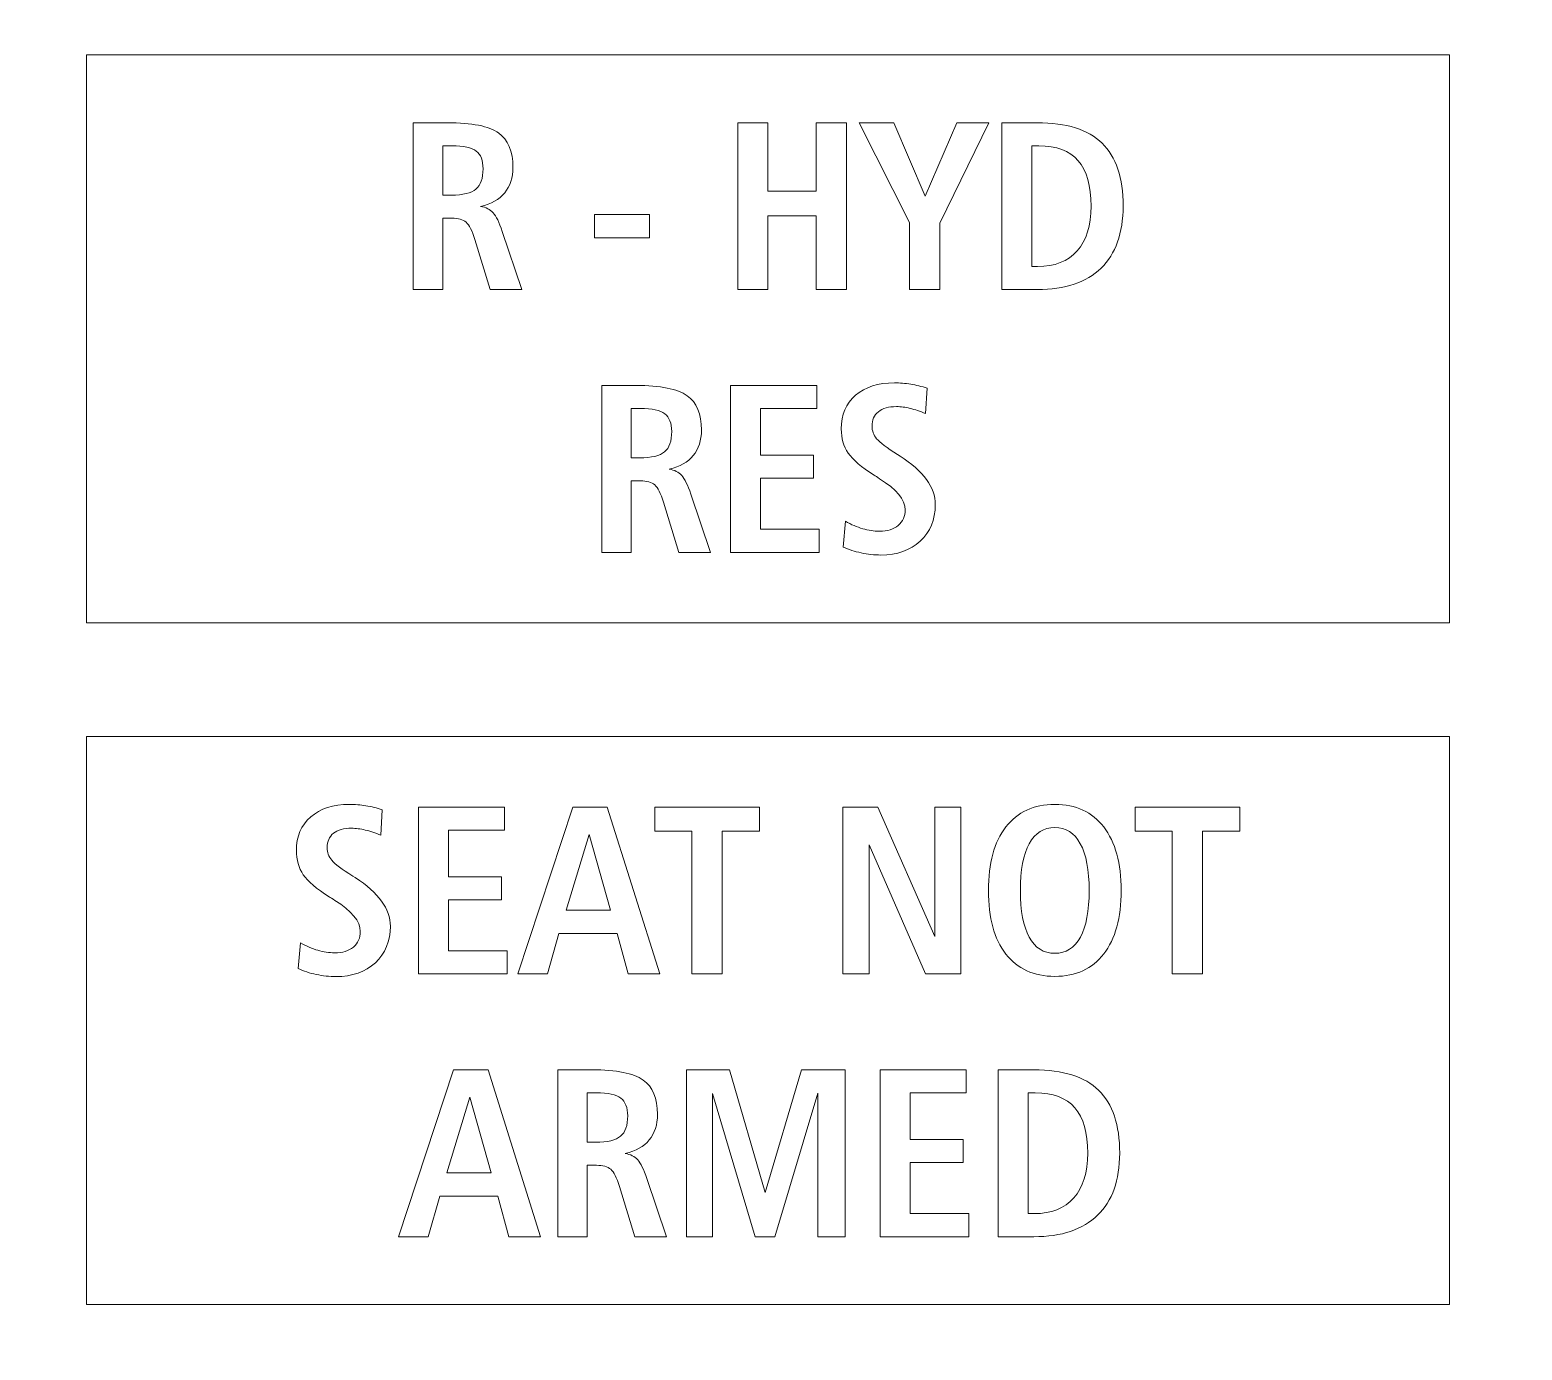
# Model space of a CAD drawing. Header units: millimetres. Extents: x -170 to 781, y -239 to -77.
# Drawn here: x 553.67 to 579.95, y -122.96 to -99.71 of the extents above; entities that cross this region are included whole.
import ezdxf

# ---------------------------------------------------------------- set-up
doc = ezdxf.new("R2010")
doc.units = ezdxf.units.MM
doc.header["$MEASUREMENT"] = 0
for name, color, linetype in [('Cut', 7, 'Continuous'), ('Engrave', 7, 'Continuous'), ('Mask', 7, 'Continuous')]:
    doc.layers.add(name, color=color, linetype=linetype)

msp = doc.modelspace()

# ---------------------------------------------------------------- linework, layer by layer
at = {"layer": 'Cut', "color": 250, "lineweight": 9}
msp.add_open_spline([(625.8935, -133.0419), (625.8935, -133.0419), (625.8935, -185.2646), (625.8935, -185.2646), (625.8935, -185.2646), (625.8935, -185.2654), (625.8935, -185.2661), (625.8935, -185.2669), (625.8935, -185.2669), (625.8935, -185.2669), (625.8935, -189.7544), (625.8935, -189.7544), (625.8935, -189.7544), (625.8935, -189.7544), (625.8935, -204.7521), (625.8935, -204.7521), (625.8935, -204.7521), (625.8935, -204.7529), (625.8935, -204.7536), (625.8935, -204.7544), (625.8935, -204.7544), (625.8935, -204.7544), (625.8935, -211.5419), (625.8935, -211.5419), (625.8935, -211.5419), (625.8935, -211.5419), (625.8935, -218.3294), (625.8935, -218.3294), (625.8935, -218.3294), (625.8933, -218.7274), (625.7349, -219.1091), (625.4532, -219.3904), (625.4532, -219.3904), (625.1716, -219.6717), (624.7916, -219.8296), (624.3935, -219.8294), (624.3935, -219.8294), (624.3935, -219.8294), (621.931, -219.8294), (621.931, -219.8294), (621.931, -219.8294), (619.7874, -219.8294), (617.8067, -220.973), (616.7349, -222.8294), (616.7349, -222.8294), (615.6631, -224.6858), (615.6631, -226.973), (616.7349, -228.8294), (616.7349, -228.8294), (617.8067, -230.6858), (619.7874, -231.8294), (621.931, -231.8294), (621.931, -231.8294), (621.931, -231.8294), (624.3935, -231.8294), (624.3935, -231.8294), (624.3935, -231.8294), (624.7916, -231.8296), (625.1733, -231.988), (625.4546, -232.2697), (625.4546, -232.2697), (625.7359, -232.5513), (625.8938, -232.9313), (625.8935, -233.3294), (625.8935, -233.3294), (625.8935, -233.3294), (625.8935, -237.8169), (625.8935, -237.8169), (625.8935, -237.8169), (625.8933, -238.2149), (625.7349, -238.5966), (625.4532, -238.8779), (625.4532, -238.8779), (625.1716, -239.1592), (624.7916, -239.3171), (624.3935, -239.3169), (624.3935, -239.3169), (624.3935, -239.3169), (482.9435, -239.3169), (482.9435, -239.3169), (482.9435, -239.3169), (482.5455, -239.3166), (482.1638, -239.1582), (481.8825, -238.8766), (481.8825, -238.8766), (481.6012, -238.5949), (481.4433, -238.2149), (481.4435, -237.8169), (481.4435, -237.8169), (481.4435, -237.8169), (481.4435, -233.3294), (481.4435, -233.3294), (481.4435, -233.3294), (481.4438, -232.9313), (481.6022, -232.5496), (481.8838, -232.2683), (481.8838, -232.2683), (482.1655, -231.987), (482.5455, -231.8291), (482.9435, -231.8294), (482.9435, -231.8294), (482.9435, -231.8294), (485.406, -231.8294), (485.406, -231.8294), (485.406, -231.8294), (487.5496, -231.8294), (489.5304, -230.6858), (490.6022, -228.8294), (490.6022, -228.8294), (491.674, -226.973), (491.674, -224.6858), (490.6022, -222.8294), (490.6022, -222.8294), (489.5304, -220.973), (487.5496, -219.8294), (485.406, -219.8294), (485.406, -219.8294), (485.406, -219.8294), (482.9435, -219.8294), (482.9435, -219.8294), (482.9435, -219.8294), (482.5455, -219.8291), (482.1638, -219.6707), (481.8825, -219.3891), (481.8825, -219.3891), (481.6012, -219.1074), (481.4433, -218.7274), (481.4435, -218.3294), (481.4435, -218.3294), (481.4435, -218.3294), (481.4435, -211.5419), (481.4435, -211.5419), (481.4435, -211.5419), (481.4435, -211.5419), (481.4435, -204.7544), (481.4435, -204.7544), (481.4435, -204.7544), (481.4435, -204.7544), (481.4435, -189.7559), (481.4435, -189.7559), (481.4435, -189.7559), (481.4435, -189.7554), (481.4435, -189.7549), (481.4435, -189.7544), (481.4435, -189.7544), (481.4435, -189.7544), (481.4435, -185.2669), (481.4435, -185.2669), (481.4435, -185.2669), (481.4435, -185.2669), (481.4435, -133.0434), (481.4435, -133.0434), (481.4435, -133.0434), (481.4435, -133.0429), (481.4435, -133.0424), (481.4435, -133.0419), (481.4435, -133.0419), (481.4435, -133.0419), (481.4435, -128.5544), (481.4435, -128.5544), (481.4435, -128.5544), (481.4435, -128.5544), (481.4435, -113.5559), (481.4435, -113.5559), (481.4435, -113.5559), (481.4435, -113.5554), (481.4435, -113.5549), (481.4435, -113.5544), (481.4435, -113.5544), (481.4435, -113.5544), (481.4435, -106.7669), (481.4435, -106.7669), (481.4435, -106.7669), (481.4435, -106.7669), (481.4435, -99.9794), (481.4435, -99.9794), (481.4435, -99.9794), (481.4438, -99.5813), (481.6022, -99.1996), (481.8838, -98.9183), (481.8838, -98.9183), (482.1655, -98.637), (482.5455, -98.4791), (482.9435, -98.4794), (482.9435, -98.4794), (482.9435, -98.4794), (485.406, -98.4794), (485.406, -98.4794), (485.406, -98.4794), (487.5496, -98.4794), (489.5304, -97.3358), (490.6022, -95.4794), (490.6022, -95.4794), (491.674, -93.623), (491.674, -91.3358), (490.6022, -89.4794), (490.6022, -89.4794), (489.5304, -87.623), (487.5496, -86.4794), (485.406, -86.4794), (485.406, -86.4794), (485.406, -86.4794), (482.9435, -86.4794), (482.9435, -86.4794), (482.9435, -86.4794), (482.5455, -86.4791), (482.1638, -86.3207), (481.8825, -86.0391), (481.8825, -86.0391), (481.6012, -85.7574), (481.4433, -85.3774), (481.4435, -84.9794), (481.4435, -84.9794), (481.4435, -84.9794), (481.4435, -80.4919), (481.4435, -80.4919), (481.4435, -80.4919), (481.4438, -80.0938), (481.6022, -79.7121), (481.8838, -79.4308), (481.8838, -79.4308), (482.1655, -79.1495), (482.5455, -78.9916), (482.9435, -78.9919), (482.9435, -78.9919), (482.9435, -78.9919), (624.3935, -78.9919), (624.3935, -78.9919), (624.3935, -78.9919), (624.7916, -78.9921), (625.1733, -79.1505), (625.4546, -79.4322), (625.4546, -79.4322), (625.7359, -79.7138), (625.8938, -80.0938), (625.8935, -80.4919), (625.8935, -80.4919), (625.8935, -80.4919), (625.8935, -84.9794), (625.8935, -84.9794), (625.8935, -84.9794), (625.8933, -85.3774), (625.7349, -85.7591), (625.4532, -86.0404), (625.4532, -86.0404), (625.1716, -86.3217), (624.7916, -86.4796), (624.3935, -86.4794), (624.3935, -86.4794), (624.3935, -86.4794), (621.931, -86.4794), (621.931, -86.4794), (621.931, -86.4794), (619.7874, -86.4794), (617.8067, -87.623), (616.7349, -89.4794), (616.7349, -89.4794), (615.6631, -91.3358), (615.6631, -93.623), (616.7349, -95.4794), (616.7349, -95.4794), (617.8067, -97.3358), (619.7874, -98.4794), (621.931, -98.4794), (621.931, -98.4794), (621.931, -98.4794), (624.3935, -98.4794), (624.3935, -98.4794), (624.3935, -98.4794), (624.7916, -98.4796), (625.1733, -98.638), (625.4546, -98.9197), (625.4546, -98.9197), (625.7359, -99.2013), (625.8938, -99.5813), (625.8935, -99.9794), (625.8935, -99.9794), (625.8935, -99.9794), (625.8935, -106.7669), (625.8935, -106.7669), (625.8935, -106.7669), (625.8935, -106.7669), (625.8935, -113.5544), (625.8935, -113.5544), (625.8935, -113.5544), (625.8935, -113.5544), (625.8935, -128.5521), (625.8935, -128.5521), (625.8935, -128.5521), (625.8935, -128.5529), (625.8935, -128.5536), (625.8935, -128.5544), (625.8935, -128.5544), (625.8935, -128.5544), (625.8935, -133.0419), (625.8935, -133.0419)], degree=3, knots=[0, 0, 0, 0, 0.0133333, 0.0133333, 0.0133333, 0.0133333, 0.0266667, 0.0266667, 0.0266667, 0.0266667, 0.04, 0.04, 0.04, 0.04, 0.0533333, 0.0533333, 0.0533333, 0.0533333, 0.0666667, 0.0666667, 0.0666667, 0.0666667, 0.08, 0.08, 0.08, 0.08, 0.0933333, 0.0933333, 0.0933333, 0.0933333, 0.1066667, 0.1066667, 0.1066667, 0.1066667, 0.12, 0.12, 0.12, 0.12, 0.1333333, 0.1333333, 0.1333333, 0.1333333, 0.1466667, 0.1466667, 0.1466667, 0.1466667, 0.16, 0.16, 0.16, 0.16, 0.1733333, 0.1733333, 0.1733333, 0.1733333, 0.1866667, 0.1866667, 0.1866667, 0.1866667, 0.2, 0.2, 0.2, 0.2, 0.2133333, 0.2133333, 0.2133333, 0.2133333, 0.2266667, 0.2266667, 0.2266667, 0.2266667, 0.24, 0.24, 0.24, 0.24, 0.2533333, 0.2533333, 0.2533333, 0.2533333, 0.2666667, 0.2666667, 0.2666667, 0.2666667, 0.28, 0.28, 0.28, 0.28, 0.2933333, 0.2933333, 0.2933333, 0.2933333, 0.3066667, 0.3066667, 0.3066667, 0.3066667, 0.32, 0.32, 0.32, 0.32, 0.3333333, 0.3333333, 0.3333333, 0.3333333, 0.3466667, 0.3466667, 0.3466667, 0.3466667, 0.36, 0.36, 0.36, 0.36, 0.3733333, 0.3733333, 0.3733333, 0.3733333, 0.3866667, 0.3866667, 0.3866667, 0.3866667, 0.4, 0.4, 0.4, 0.4, 0.4133333, 0.4133333, 0.4133333, 0.4133333, 0.4266667, 0.4266667, 0.4266667, 0.4266667, 0.44, 0.44, 0.44, 0.44, 0.4533333, 0.4533333, 0.4533333, 0.4533333, 0.4666667, 0.4666667, 0.4666667, 0.4666667, 0.48, 0.48, 0.48, 0.48, 0.4933333, 0.4933333, 0.4933333, 0.4933333, 0.5066667, 0.5066667, 0.5066667, 0.5066667, 0.52, 0.52, 0.52, 0.52, 0.5333333, 0.5333333, 0.5333333, 0.5333333, 0.5466667, 0.5466667, 0.5466667, 0.5466667, 0.56, 0.56, 0.56, 0.56, 0.5733333, 0.5733333, 0.5733333, 0.5733333, 0.5866667, 0.5866667, 0.5866667, 0.5866667, 0.6, 0.6, 0.6, 0.6, 0.6133333, 0.6133333, 0.6133333, 0.6133333, 0.6266667, 0.6266667, 0.6266667, 0.6266667, 0.64, 0.64, 0.64, 0.64, 0.6533333, 0.6533333, 0.6533333, 0.6533333, 0.6666667, 0.6666667, 0.6666667, 0.6666667, 0.68, 0.68, 0.68, 0.68, 0.6933333, 0.6933333, 0.6933333, 0.6933333, 0.7066667, 0.7066667, 0.7066667, 0.7066667, 0.72, 0.72, 0.72, 0.72, 0.7333333, 0.7333333, 0.7333333, 0.7333333, 0.7466667, 0.7466667, 0.7466667, 0.7466667, 0.76, 0.76, 0.76, 0.76, 0.7733333, 0.7733333, 0.7733333, 0.7733333, 0.7866667, 0.7866667, 0.7866667, 0.7866667, 0.8, 0.8, 0.8, 0.8, 0.8133333, 0.8133333, 0.8133333, 0.8133333, 0.8266667, 0.8266667, 0.8266667, 0.8266667, 0.84, 0.84, 0.84, 0.84, 0.8533333, 0.8533333, 0.8533333, 0.8533333, 0.8666667, 0.8666667, 0.8666667, 0.8666667, 0.88, 0.88, 0.88, 0.88, 0.8933333, 0.8933333, 0.8933333, 0.8933333, 0.9066667, 0.9066667, 0.9066667, 0.9066667, 0.92, 0.92, 0.92, 0.92, 0.9333333, 0.9333333, 0.9333333, 0.9333333, 0.9466667, 0.9466667, 0.9466667, 0.9466667, 0.96, 0.96, 0.96, 0.96, 0.9733333, 0.9733333, 0.9733333, 0.9733333, 1, 1, 1, 1], dxfattribs=at)
at = {"layer": 'Engrave', "color": 240, "lineweight": 9}
for points, knots in [([(560.4176, -101.3498), (560.4176, -101.3498), (561.0187, -101.3498), (561.0187, -101.3498), (561.0187, -101.3498), (561.4526, -101.3498), (561.7539, -101.4098), (561.9218, -101.5297), (561.9218, -101.5297), (562.0904, -101.6496), (562.1744, -101.8507), (562.1744, -102.1337), (562.1744, -102.1337), (562.1744, -102.3171), (562.1264, -102.4674), (562.0305, -102.5845), (562.0305, -102.5845), (561.9345, -102.7016), (561.7927, -102.7806), (561.6064, -102.8223), (561.6064, -102.8223), (561.6988, -102.8385), (561.7722, -102.8759), (561.8258, -102.9345), (561.8258, -102.9345), (561.8802, -102.993), (561.9338, -103.1038), (561.9874, -103.2661), (561.9874, -103.2661), (561.9874, -103.2661), (562.3317, -104.2877), (562.3317, -104.2877), (562.3317, -104.2877), (562.3317, -104.2877), (561.7757, -104.2877), (561.7757, -104.2877), (561.7757, -104.2877), (561.7757, -104.2877), (561.5048, -103.4065), (561.5048, -103.4065), (561.5048, -103.4065), (561.4568, -103.2498), (561.406, -103.1475), (561.3517, -103.101), (561.3517, -103.101), (561.2974, -103.0537), (561.2134, -103.0304), (561.0991, -103.0304), (561.0991, -103.0304), (561.0991, -103.0304), (560.9383, -103.0304), (560.9383, -103.0304), (560.9383, -103.0304), (560.9383, -103.0304), (560.9383, -104.2877), (560.9383, -104.2877), (560.9383, -104.2877), (560.9383, -104.2877), (560.4176, -104.2877), (560.4176, -104.2877), (560.4176, -104.2877), (560.4176, -104.2877), (560.4176, -101.3498), (560.4176, -101.3498)], [0, 0, 0, 0, 0.0588235, 0.0588235, 0.0588235, 0.0588235, 0.1176471, 0.1176471, 0.1176471, 0.1176471, 0.1764706, 0.1764706, 0.1764706, 0.1764706, 0.2352941, 0.2352941, 0.2352941, 0.2352941, 0.2941176, 0.2941176, 0.2941176, 0.2941176, 0.3529412, 0.3529412, 0.3529412, 0.3529412, 0.4117647, 0.4117647, 0.4117647, 0.4117647, 0.4705882, 0.4705882, 0.4705882, 0.4705882, 0.5294118, 0.5294118, 0.5294118, 0.5294118, 0.5882353, 0.5882353, 0.5882353, 0.5882353, 0.6470588, 0.6470588, 0.6470588, 0.6470588, 0.7058824, 0.7058824, 0.7058824, 0.7058824, 0.7647059, 0.7647059, 0.7647059, 0.7647059, 0.8235294, 0.8235294, 0.8235294, 0.8235294, 0.8823529, 0.8823529, 0.8823529, 0.8823529, 1, 1, 1, 1]), ([(566.1326, -101.3498), (566.1326, -101.3498), (566.6617, -101.3498), (566.6617, -101.3498), (566.6617, -101.3498), (566.6617, -101.3498), (566.6617, -102.552), (566.6617, -102.552), (566.6617, -102.552), (566.6617, -102.552), (567.5169, -102.552), (567.5169, -102.552), (567.5169, -102.552), (567.5169, -102.552), (567.5169, -101.3498), (567.5169, -101.3498), (567.5169, -101.3498), (567.5169, -101.3498), (568.046, -101.3498), (568.046, -101.3498), (568.046, -101.3498), (568.046, -101.3498), (568.046, -104.2877), (568.046, -104.2877), (568.046, -104.2877), (568.046, -104.2877), (567.5169, -104.2877), (567.5169, -104.2877), (567.5169, -104.2877), (567.5169, -104.2877), (567.5169, -102.9881), (567.5169, -102.9881), (567.5169, -102.9881), (567.5169, -102.9881), (566.6617, -102.9881), (566.6617, -102.9881), (566.6617, -102.9881), (566.6617, -102.9881), (566.6617, -104.2877), (566.6617, -104.2877), (566.6617, -104.2877), (566.6617, -104.2877), (566.1326, -104.2877), (566.1326, -104.2877), (566.1326, -104.2877), (566.1326, -104.2877), (566.1326, -101.3498), (566.1326, -101.3498)], [0, 0, 0, 0, 0.0769231, 0.0769231, 0.0769231, 0.0769231, 0.1538462, 0.1538462, 0.1538462, 0.1538462, 0.2307692, 0.2307692, 0.2307692, 0.2307692, 0.3076923, 0.3076923, 0.3076923, 0.3076923, 0.3846154, 0.3846154, 0.3846154, 0.3846154, 0.4615385, 0.4615385, 0.4615385, 0.4615385, 0.5384615, 0.5384615, 0.5384615, 0.5384615, 0.6153846, 0.6153846, 0.6153846, 0.6153846, 0.6923077, 0.6923077, 0.6923077, 0.6923077, 0.7692308, 0.7692308, 0.7692308, 0.7692308, 0.8461538, 0.8461538, 0.8461538, 0.8461538, 1, 1, 1, 1]), ([(568.2711, -101.3498), (568.2711, -101.3498), (568.8807, -101.3498), (568.8807, -101.3498), (568.8807, -101.3498), (568.8807, -101.3498), (569.4353, -102.6438), (569.4353, -102.6438), (569.4353, -102.6438), (569.4353, -102.6438), (569.9891, -101.3498), (569.9891, -101.3498), (569.9891, -101.3498), (569.9891, -101.3498), (570.5571, -101.3498), (570.5571, -101.3498), (570.5571, -101.3498), (570.5571, -101.3498), (569.6893, -103.1193), (569.6893, -103.1193), (569.6893, -103.1193), (569.6893, -103.1193), (569.6893, -104.2877), (569.6893, -104.2877), (569.6893, -104.2877), (569.6893, -104.2877), (569.1559, -104.2877), (569.1559, -104.2877), (569.1559, -104.2877), (569.1559, -104.2877), (569.1559, -103.1031), (569.1559, -103.1031), (569.1559, -103.1031), (569.1559, -103.1031), (568.2711, -101.3498), (568.2711, -101.3498)], [0, 0, 0, 0, 0.1, 0.1, 0.1, 0.1, 0.2, 0.2, 0.2, 0.2, 0.3, 0.3, 0.3, 0.3, 0.4, 0.4, 0.4, 0.4, 0.5, 0.5, 0.5, 0.5, 0.6, 0.6, 0.6, 0.6, 0.7, 0.7, 0.7, 0.7, 0.8, 0.8, 0.8, 0.8, 1, 1, 1, 1]), ([(570.7815, -101.3498), (570.7815, -101.3498), (571.408, -101.3498), (571.408, -101.3498), (571.408, -101.3498), (571.9223, -101.3498), (572.3026, -101.4697), (572.5489, -101.7096), (572.5489, -101.7096), (572.7958, -101.9495), (572.9193, -102.3185), (572.9193, -102.8173), (572.9193, -102.8173), (572.9193, -103.2943), (572.7895, -103.6591), (572.5305, -103.9102), (572.5305, -103.9102), (572.2716, -104.1621), (571.8969, -104.2877), (571.408, -104.2877), (571.408, -104.2877), (571.408, -104.2877), (570.7815, -104.2877), (570.7815, -104.2877), (570.7815, -104.2877), (570.7815, -104.2877), (570.7815, -101.3498), (570.7815, -101.3498)], [0, 0, 0, 0, 0.125, 0.125, 0.125, 0.125, 0.25, 0.25, 0.25, 0.25, 0.375, 0.375, 0.375, 0.375, 0.5, 0.5, 0.5, 0.5, 0.625, 0.625, 0.625, 0.625, 0.75, 0.75, 0.75, 0.75, 1, 1, 1, 1]), ([(560.9383, -101.7562), (560.9383, -101.7562), (560.9383, -102.624), (560.9383, -102.624), (560.9383, -102.624), (560.9383, -102.624), (561.0864, -102.624), (561.0864, -102.624), (561.0864, -102.624), (561.2953, -102.624), (561.4413, -102.5887), (561.5246, -102.5189), (561.5246, -102.5189), (561.6078, -102.4483), (561.6495, -102.3284), (561.6495, -102.1591), (561.6495, -102.1591), (561.6495, -102.013), (561.6092, -101.9093), (561.5288, -101.8479), (561.5288, -101.8479), (561.4484, -101.7865), (561.3051, -101.7562), (561.0991, -101.7562), (561.0991, -101.7562), (561.0991, -101.7562), (560.9383, -101.7562), (560.9383, -101.7562)], [0, 0, 0, 0, 0.125, 0.125, 0.125, 0.125, 0.25, 0.25, 0.25, 0.25, 0.375, 0.375, 0.375, 0.375, 0.5, 0.5, 0.5, 0.5, 0.625, 0.625, 0.625, 0.625, 0.75, 0.75, 0.75, 0.75, 1, 1, 1, 1]), ([(571.3106, -101.7562), (571.3106, -101.7562), (571.3106, -103.8813), (571.3106, -103.8813), (571.3106, -103.8813), (571.3106, -103.8813), (571.4122, -103.8813), (571.4122, -103.8813), (571.4122, -103.8813), (571.7142, -103.8813), (571.947, -103.7896), (572.1107, -103.6054), (572.1107, -103.6054), (572.2744, -103.4213), (572.3563, -103.1588), (572.3563, -102.8187), (572.3563, -102.8187), (572.3563, -102.4589), (572.2808, -102.1922), (572.1298, -102.0179), (572.1298, -102.0179), (571.9781, -101.8437), (571.746, -101.7562), (571.4327, -101.7562), (571.4327, -101.7562), (571.4327, -101.7562), (571.3106, -101.7562), (571.3106, -101.7562)], [0, 0, 0, 0, 0.125, 0.125, 0.125, 0.125, 0.25, 0.25, 0.25, 0.25, 0.375, 0.375, 0.375, 0.375, 0.5, 0.5, 0.5, 0.5, 0.625, 0.625, 0.625, 0.625, 0.75, 0.75, 0.75, 0.75, 1, 1, 1, 1]), ([(563.6138, -102.9669), (563.6138, -102.9669), (564.579, -102.9669), (564.579, -102.9669), (564.579, -102.9669), (564.579, -102.9669), (564.579, -103.3733), (564.579, -103.3733), (564.579, -103.3733), (564.579, -103.3733), (563.6138, -103.3733), (563.6138, -103.3733), (563.6138, -103.3733), (563.6138, -103.3733), (563.6138, -102.9669), (563.6138, -102.9669)], [0, 0, 0, 0, 0.2, 0.2, 0.2, 0.2, 0.4, 0.4, 0.4, 0.4, 0.6, 0.6, 0.6, 0.6, 1, 1, 1, 1]), ([(563.7383, -105.9745), (563.7383, -105.9745), (564.3394, -105.9745), (564.3394, -105.9745), (564.3394, -105.9745), (564.7733, -105.9745), (565.0746, -106.0345), (565.2425, -106.1544), (565.2425, -106.1544), (565.4111, -106.2743), (565.4951, -106.4754), (565.4951, -106.7584), (565.4951, -106.7584), (565.4951, -106.9418), (565.4471, -107.0921), (565.3512, -107.2092), (565.3512, -107.2092), (565.2552, -107.3263), (565.1134, -107.4053), (564.9271, -107.447), (564.9271, -107.447), (565.0195, -107.4632), (565.0929, -107.5006), (565.1465, -107.5592), (565.1465, -107.5592), (565.2009, -107.6177), (565.2545, -107.7285), (565.3081, -107.8908), (565.3081, -107.8908), (565.3081, -107.8908), (565.6524, -108.9124), (565.6524, -108.9124), (565.6524, -108.9124), (565.6524, -108.9124), (565.0964, -108.9124), (565.0964, -108.9124), (565.0964, -108.9124), (565.0964, -108.9124), (564.8255, -108.0312), (564.8255, -108.0312), (564.8255, -108.0312), (564.7775, -107.8745), (564.7267, -107.7722), (564.6724, -107.7257), (564.6724, -107.7257), (564.6181, -107.6784), (564.5341, -107.6551), (564.4198, -107.6551), (564.4198, -107.6551), (564.4198, -107.6551), (564.259, -107.6551), (564.259, -107.6551), (564.259, -107.6551), (564.259, -107.6551), (564.259, -108.9124), (564.259, -108.9124), (564.259, -108.9124), (564.259, -108.9124), (563.7383, -108.9124), (563.7383, -108.9124), (563.7383, -108.9124), (563.7383, -108.9124), (563.7383, -105.9745), (563.7383, -105.9745)], [0, 0, 0, 0, 0.0588235, 0.0588235, 0.0588235, 0.0588235, 0.1176471, 0.1176471, 0.1176471, 0.1176471, 0.1764706, 0.1764706, 0.1764706, 0.1764706, 0.2352941, 0.2352941, 0.2352941, 0.2352941, 0.2941176, 0.2941176, 0.2941176, 0.2941176, 0.3529412, 0.3529412, 0.3529412, 0.3529412, 0.4117647, 0.4117647, 0.4117647, 0.4117647, 0.4705882, 0.4705882, 0.4705882, 0.4705882, 0.5294118, 0.5294118, 0.5294118, 0.5294118, 0.5882353, 0.5882353, 0.5882353, 0.5882353, 0.6470588, 0.6470588, 0.6470588, 0.6470588, 0.7058824, 0.7058824, 0.7058824, 0.7058824, 0.7647059, 0.7647059, 0.7647059, 0.7647059, 0.8235294, 0.8235294, 0.8235294, 0.8235294, 0.8823529, 0.8823529, 0.8823529, 0.8823529, 1, 1, 1, 1]), ([(566.0081, -105.9745), (566.0081, -105.9745), (567.5236, -105.9745), (567.5236, -105.9745), (567.5236, -105.9745), (567.5236, -105.9745), (567.5236, -106.3809), (567.5236, -106.3809), (567.5236, -106.3809), (567.5236, -106.3809), (566.5372, -106.3809), (566.5372, -106.3809), (566.5372, -106.3809), (566.5372, -106.3809), (566.5372, -107.2021), (566.5372, -107.2021), (566.5372, -107.2021), (566.5372, -107.2021), (567.4686, -107.2021), (567.4686, -107.2021), (567.4686, -107.2021), (567.4686, -107.2021), (567.4686, -107.6085), (567.4686, -107.6085), (567.4686, -107.6085), (567.4686, -107.6085), (566.5372, -107.6085), (566.5372, -107.6085), (566.5372, -107.6085), (566.5372, -107.6085), (566.5372, -108.506), (566.5372, -108.506), (566.5372, -108.506), (566.5372, -108.506), (567.5702, -108.506), (567.5702, -108.506), (567.5702, -108.506), (567.5702, -108.506), (567.5702, -108.9124), (567.5702, -108.9124), (567.5702, -108.9124), (567.5702, -108.9124), (566.0081, -108.9124), (566.0081, -108.9124), (566.0081, -108.9124), (566.0081, -108.9124), (566.0081, -105.9745), (566.0081, -105.9745)], [0, 0, 0, 0, 0.0769231, 0.0769231, 0.0769231, 0.0769231, 0.1538462, 0.1538462, 0.1538462, 0.1538462, 0.2307692, 0.2307692, 0.2307692, 0.2307692, 0.3076923, 0.3076923, 0.3076923, 0.3076923, 0.3846154, 0.3846154, 0.3846154, 0.3846154, 0.4615385, 0.4615385, 0.4615385, 0.4615385, 0.5384615, 0.5384615, 0.5384615, 0.5384615, 0.6153846, 0.6153846, 0.6153846, 0.6153846, 0.6923077, 0.6923077, 0.6923077, 0.6923077, 0.7692308, 0.7692308, 0.7692308, 0.7692308, 0.8461538, 0.8461538, 0.8461538, 0.8461538, 1, 1, 1, 1]), ([(569.4667, -106.0211), (569.4667, -106.0211), (569.442, -106.4691), (569.442, -106.4691), (569.442, -106.4691), (569.3454, -106.4289), (569.2543, -106.3985), (569.169, -106.3781), (569.169, -106.3781), (569.0836, -106.3576), (569.0039, -106.347), (568.9298, -106.347), (568.9298, -106.347), (568.7908, -106.347), (568.6836, -106.3767), (568.6095, -106.4359), (568.6095, -106.4359), (568.5354, -106.4952), (568.498, -106.5799), (568.498, -106.6899), (568.498, -106.6899), (568.498, -106.7711), (568.5255, -106.8451), (568.5798, -106.9115), (568.5798, -106.9115), (568.6342, -106.9771), (568.7569, -107.0702), (568.9481, -107.1902), (568.9481, -107.1902), (568.9481, -107.1902), (568.9912, -107.217), (568.9912, -107.217), (568.9912, -107.217), (569.4046, -107.4801), (569.6114, -107.7652), (569.6114, -108.0728), (569.6114, -108.0728), (569.6114, -108.3367), (569.5232, -108.5512), (569.3468, -108.7141), (569.3468, -108.7141), (569.1704, -108.8771), (568.9397, -108.959), (568.6546, -108.959), (568.6546, -108.959), (568.5375, -108.959), (568.4211, -108.9463), (568.3061, -108.9216), (568.3061, -108.9216), (568.1911, -108.8969), (568.086, -108.8623), (567.9893, -108.8186), (567.9893, -108.8186), (567.9893, -108.8186), (568.0288, -108.3663), (568.0288, -108.3663), (568.0288, -108.3663), (568.1318, -108.4242), (568.2334, -108.4672), (568.3336, -108.4961), (568.3336, -108.4961), (568.4331, -108.5251), (568.5319, -108.5399), (568.6299, -108.5399), (568.6299, -108.5399), (568.7689, -108.5399), (568.879, -108.506), (568.9601, -108.4376), (568.9601, -108.4376), (569.0413, -108.3691), (569.0822, -108.2781), (569.0822, -108.1638), (569.0822, -108.1638), (569.0822, -107.9846), (568.9319, -107.8019), (568.632, -107.6163), (568.632, -107.6163), (568.5883, -107.5888), (568.5551, -107.5676), (568.5333, -107.5542), (568.5333, -107.5542), (568.311, -107.4138), (568.1593, -107.284), (568.0782, -107.1648), (568.0782, -107.1648), (567.9971, -107.0455), (567.9561, -106.9037), (567.9561, -106.74), (567.9561, -106.74), (567.9561, -106.4917), (568.0401, -106.2948), (568.208, -106.1481), (568.208, -106.1481), (568.3759, -106.0013), (568.6045, -105.9279), (568.8924, -105.9279), (568.8924, -105.9279), (568.9869, -105.9279), (569.0836, -105.9357), (569.1803, -105.9519), (569.1803, -105.9519), (569.2776, -105.9674), (569.3729, -105.9907), (569.4667, -106.0211)], [0, 0, 0, 0, 0.037037, 0.037037, 0.037037, 0.037037, 0.0740741, 0.0740741, 0.0740741, 0.0740741, 0.1111111, 0.1111111, 0.1111111, 0.1111111, 0.1481481, 0.1481481, 0.1481481, 0.1481481, 0.1851852, 0.1851852, 0.1851852, 0.1851852, 0.2222222, 0.2222222, 0.2222222, 0.2222222, 0.2592593, 0.2592593, 0.2592593, 0.2592593, 0.2962963, 0.2962963, 0.2962963, 0.2962963, 0.3333333, 0.3333333, 0.3333333, 0.3333333, 0.3703704, 0.3703704, 0.3703704, 0.3703704, 0.4074074, 0.4074074, 0.4074074, 0.4074074, 0.4444444, 0.4444444, 0.4444444, 0.4444444, 0.4814815, 0.4814815, 0.4814815, 0.4814815, 0.5185185, 0.5185185, 0.5185185, 0.5185185, 0.5555556, 0.5555556, 0.5555556, 0.5555556, 0.5925926, 0.5925926, 0.5925926, 0.5925926, 0.6296296, 0.6296296, 0.6296296, 0.6296296, 0.6666667, 0.6666667, 0.6666667, 0.6666667, 0.7037037, 0.7037037, 0.7037037, 0.7037037, 0.7407407, 0.7407407, 0.7407407, 0.7407407, 0.7777778, 0.7777778, 0.7777778, 0.7777778, 0.8148148, 0.8148148, 0.8148148, 0.8148148, 0.8518519, 0.8518519, 0.8518519, 0.8518519, 0.8888889, 0.8888889, 0.8888889, 0.8888889, 0.9259259, 0.9259259, 0.9259259, 0.9259259, 1, 1, 1, 1]), ([(564.259, -106.3809), (564.259, -106.3809), (564.259, -107.2487), (564.259, -107.2487), (564.259, -107.2487), (564.259, -107.2487), (564.4071, -107.2487), (564.4071, -107.2487), (564.4071, -107.2487), (564.616, -107.2487), (564.762, -107.2134), (564.8453, -107.1436), (564.8453, -107.1436), (564.9285, -107.073), (564.9702, -106.9531), (564.9702, -106.7838), (564.9702, -106.7838), (564.9702, -106.6377), (564.9299, -106.534), (564.8495, -106.4726), (564.8495, -106.4726), (564.7691, -106.4112), (564.6258, -106.3809), (564.4198, -106.3809), (564.4198, -106.3809), (564.4198, -106.3809), (564.259, -106.3809), (564.259, -106.3809)], [0, 0, 0, 0, 0.125, 0.125, 0.125, 0.125, 0.25, 0.25, 0.25, 0.25, 0.375, 0.375, 0.375, 0.375, 0.5, 0.5, 0.5, 0.5, 0.625, 0.625, 0.625, 0.625, 0.75, 0.75, 0.75, 0.75, 1, 1, 1, 1]), ([(559.8722, -113.443), (559.8722, -113.443), (559.8475, -113.891), (559.8475, -113.891), (559.8475, -113.891), (559.7509, -113.8508), (559.6598, -113.8204), (559.5745, -113.8), (559.5745, -113.8), (559.4891, -113.7795), (559.4094, -113.7689), (559.3353, -113.7689), (559.3353, -113.7689), (559.1963, -113.7689), (559.0891, -113.7986), (559.015, -113.8578), (559.015, -113.8578), (558.9409, -113.9171), (558.9035, -114.0018), (558.9035, -114.1118), (558.9035, -114.1118), (558.9035, -114.193), (558.931, -114.267), (558.9853, -114.3334), (558.9853, -114.3334), (559.0397, -114.399), (559.1624, -114.4921), (559.3536, -114.6121), (559.3536, -114.6121), (559.3536, -114.6121), (559.3967, -114.6389), (559.3967, -114.6389), (559.3967, -114.6389), (559.8101, -114.902), (560.0169, -115.1871), (560.0169, -115.4947), (560.0169, -115.4947), (560.0169, -115.7586), (559.9287, -115.9731), (559.7523, -116.136), (559.7523, -116.136), (559.5759, -116.299), (559.3452, -116.3809), (559.0601, -116.3809), (559.0601, -116.3809), (558.943, -116.3809), (558.8266, -116.3682), (558.7116, -116.3435), (558.7116, -116.3435), (558.5966, -116.3188), (558.4915, -116.2842), (558.3948, -116.2405), (558.3948, -116.2405), (558.3948, -116.2405), (558.4343, -115.7882), (558.4343, -115.7882), (558.4343, -115.7882), (558.5373, -115.8461), (558.6389, -115.8891), (558.7391, -115.918), (558.7391, -115.918), (558.8386, -115.947), (558.9374, -115.9618), (559.0354, -115.9618), (559.0354, -115.9618), (559.1744, -115.9618), (559.2845, -115.9279), (559.3656, -115.8595), (559.3656, -115.8595), (559.4468, -115.791), (559.4877, -115.7), (559.4877, -115.5857), (559.4877, -115.5857), (559.4877, -115.4065), (559.3374, -115.2238), (559.0375, -115.0382), (559.0375, -115.0382), (558.9938, -115.0107), (558.9606, -114.9895), (558.9388, -114.9761), (558.9388, -114.9761), (558.7165, -114.8357), (558.5648, -114.7059), (558.4837, -114.5867), (558.4837, -114.5867), (558.4026, -114.4674), (558.3616, -114.3256), (558.3616, -114.1619), (558.3616, -114.1619), (558.3616, -113.9136), (558.4456, -113.7167), (558.6135, -113.57), (558.6135, -113.57), (558.7814, -113.4232), (559.01, -113.3498), (559.2979, -113.3498), (559.2979, -113.3498), (559.3924, -113.3498), (559.4891, -113.3576), (559.5858, -113.3738), (559.5858, -113.3738), (559.6831, -113.3893), (559.7784, -113.4126), (559.8722, -113.443)], [0, 0, 0, 0, 0.037037, 0.037037, 0.037037, 0.037037, 0.0740741, 0.0740741, 0.0740741, 0.0740741, 0.1111111, 0.1111111, 0.1111111, 0.1111111, 0.1481481, 0.1481481, 0.1481481, 0.1481481, 0.1851852, 0.1851852, 0.1851852, 0.1851852, 0.2222222, 0.2222222, 0.2222222, 0.2222222, 0.2592593, 0.2592593, 0.2592593, 0.2592593, 0.2962963, 0.2962963, 0.2962963, 0.2962963, 0.3333333, 0.3333333, 0.3333333, 0.3333333, 0.3703704, 0.3703704, 0.3703704, 0.3703704, 0.4074074, 0.4074074, 0.4074074, 0.4074074, 0.4444444, 0.4444444, 0.4444444, 0.4444444, 0.4814815, 0.4814815, 0.4814815, 0.4814815, 0.5185185, 0.5185185, 0.5185185, 0.5185185, 0.5555556, 0.5555556, 0.5555556, 0.5555556, 0.5925926, 0.5925926, 0.5925926, 0.5925926, 0.6296296, 0.6296296, 0.6296296, 0.6296296, 0.6666667, 0.6666667, 0.6666667, 0.6666667, 0.7037037, 0.7037037, 0.7037037, 0.7037037, 0.7407407, 0.7407407, 0.7407407, 0.7407407, 0.7777778, 0.7777778, 0.7777778, 0.7777778, 0.8148148, 0.8148148, 0.8148148, 0.8148148, 0.8518519, 0.8518519, 0.8518519, 0.8518519, 0.8888889, 0.8888889, 0.8888889, 0.8888889, 0.9259259, 0.9259259, 0.9259259, 0.9259259, 1, 1, 1, 1]), ([(560.5122, -113.3964), (560.5122, -113.3964), (562.0277, -113.3964), (562.0277, -113.3964), (562.0277, -113.3964), (562.0277, -113.3964), (562.0277, -113.8028), (562.0277, -113.8028), (562.0277, -113.8028), (562.0277, -113.8028), (561.0413, -113.8028), (561.0413, -113.8028), (561.0413, -113.8028), (561.0413, -113.8028), (561.0413, -114.624), (561.0413, -114.624), (561.0413, -114.624), (561.0413, -114.624), (561.9727, -114.624), (561.9727, -114.624), (561.9727, -114.624), (561.9727, -114.624), (561.9727, -115.0304), (561.9727, -115.0304), (561.9727, -115.0304), (561.9727, -115.0304), (561.0413, -115.0304), (561.0413, -115.0304), (561.0413, -115.0304), (561.0413, -115.0304), (561.0413, -115.9279), (561.0413, -115.9279), (561.0413, -115.9279), (561.0413, -115.9279), (562.0743, -115.9279), (562.0743, -115.9279), (562.0743, -115.9279), (562.0743, -115.9279), (562.0743, -116.3343), (562.0743, -116.3343), (562.0743, -116.3343), (562.0743, -116.3343), (560.5122, -116.3343), (560.5122, -116.3343), (560.5122, -116.3343), (560.5122, -116.3343), (560.5122, -113.3964), (560.5122, -113.3964)], [0, 0, 0, 0, 0.0769231, 0.0769231, 0.0769231, 0.0769231, 0.1538462, 0.1538462, 0.1538462, 0.1538462, 0.2307692, 0.2307692, 0.2307692, 0.2307692, 0.3076923, 0.3076923, 0.3076923, 0.3076923, 0.3846154, 0.3846154, 0.3846154, 0.3846154, 0.4615385, 0.4615385, 0.4615385, 0.4615385, 0.5384615, 0.5384615, 0.5384615, 0.5384615, 0.6153846, 0.6153846, 0.6153846, 0.6153846, 0.6923077, 0.6923077, 0.6923077, 0.6923077, 0.7692308, 0.7692308, 0.7692308, 0.7692308, 0.8461538, 0.8461538, 0.8461538, 0.8461538, 1, 1, 1, 1]), ([(563.2272, -113.3964), (563.2272, -113.3964), (563.8368, -113.3964), (563.8368, -113.3964), (563.8368, -113.3964), (563.8368, -113.3964), (564.7589, -116.3343), (564.7589, -116.3343), (564.7589, -116.3343), (564.7589, -116.3343), (564.2051, -116.3343), (564.2051, -116.3343), (564.2051, -116.3343), (564.2051, -116.3343), (564.0103, -115.6231), (564.0103, -115.6231), (564.0103, -115.6231), (564.0103, -115.6231), (562.9852, -115.6231), (562.9852, -115.6231), (562.9852, -115.6231), (562.9852, -115.6231), (562.7827, -116.3343), (562.7827, -116.3343), (562.7827, -116.3343), (562.7827, -116.3343), (562.2613, -116.3343), (562.2613, -116.3343), (562.2613, -116.3343), (562.2613, -116.3343), (563.2272, -113.3964), (563.2272, -113.3964)], [0, 0, 0, 0, 0.1111111, 0.1111111, 0.1111111, 0.1111111, 0.2222222, 0.2222222, 0.2222222, 0.2222222, 0.3333333, 0.3333333, 0.3333333, 0.3333333, 0.4444444, 0.4444444, 0.4444444, 0.4444444, 0.5555556, 0.5555556, 0.5555556, 0.5555556, 0.6666667, 0.6666667, 0.6666667, 0.6666667, 0.7777778, 0.7777778, 0.7777778, 0.7777778, 1, 1, 1, 1]), ([(564.6756, -113.3964), (564.6756, -113.3964), (566.5171, -113.3964), (566.5171, -113.3964), (566.5171, -113.3964), (566.5171, -113.3964), (566.5171, -113.8197), (566.5171, -113.8197), (566.5171, -113.8197), (566.5171, -113.8197), (565.8609, -113.8197), (565.8609, -113.8197), (565.8609, -113.8197), (565.8609, -113.8197), (565.8609, -116.3343), (565.8609, -116.3343), (565.8609, -116.3343), (565.8609, -116.3343), (565.3275, -116.3343), (565.3275, -116.3343), (565.3275, -116.3343), (565.3275, -116.3343), (565.3275, -113.8197), (565.3275, -113.8197), (565.3275, -113.8197), (565.3275, -113.8197), (564.6756, -113.8197), (564.6756, -113.8197), (564.6756, -113.8197), (564.6756, -113.8197), (564.6756, -113.3964), (564.6756, -113.3964)], [0, 0, 0, 0, 0.1111111, 0.1111111, 0.1111111, 0.1111111, 0.2222222, 0.2222222, 0.2222222, 0.2222222, 0.3333333, 0.3333333, 0.3333333, 0.3333333, 0.4444444, 0.4444444, 0.4444444, 0.4444444, 0.5555556, 0.5555556, 0.5555556, 0.5555556, 0.6666667, 0.6666667, 0.6666667, 0.6666667, 0.7777778, 0.7777778, 0.7777778, 0.7777778, 1, 1, 1, 1]), ([(567.9861, -113.3964), (567.9861, -113.3964), (568.6006, -113.3964), (568.6006, -113.3964), (568.6006, -113.3964), (568.6006, -113.3964), (569.6032, -115.6746), (569.6032, -115.6746), (569.6032, -115.6746), (569.6032, -115.6746), (569.6032, -113.3964), (569.6032, -113.3964), (569.6032, -113.3964), (569.6032, -113.3964), (570.0646, -113.3964), (570.0646, -113.3964), (570.0646, -113.3964), (570.0646, -113.3964), (570.0646, -116.3343), (570.0646, -116.3343), (570.0646, -116.3343), (570.0646, -116.3343), (569.4416, -116.3343), (569.4416, -116.3343), (569.4416, -116.3343), (569.4416, -116.3343), (568.4475, -114.0638), (568.4475, -114.0638), (568.4475, -114.0638), (568.4475, -114.0638), (568.4475, -116.3343), (568.4475, -116.3343), (568.4475, -116.3343), (568.4475, -116.3343), (567.9861, -116.3343), (567.9861, -116.3343), (567.9861, -116.3343), (567.9861, -116.3343), (567.9861, -113.3964), (567.9861, -113.3964)], [0, 0, 0, 0, 0.0909091, 0.0909091, 0.0909091, 0.0909091, 0.1818182, 0.1818182, 0.1818182, 0.1818182, 0.2727273, 0.2727273, 0.2727273, 0.2727273, 0.3636364, 0.3636364, 0.3636364, 0.3636364, 0.4545455, 0.4545455, 0.4545455, 0.4545455, 0.5454545, 0.5454545, 0.5454545, 0.5454545, 0.6363636, 0.6363636, 0.6363636, 0.6363636, 0.7272727, 0.7272727, 0.7272727, 0.7272727, 0.8181818, 0.8181818, 0.8181818, 0.8181818, 1, 1, 1, 1]), ([(571.7164, -113.3498), (572.0875, -113.3498), (572.3746, -113.4825), (572.5785, -113.747), (572.5785, -113.747), (572.7824, -114.0116), (572.8847, -114.3842), (572.8847, -114.8653), (572.8847, -114.8653), (572.8847, -115.3465), (572.7824, -115.7184), (572.5785, -115.9815), (572.5785, -115.9815), (572.3746, -116.2447), (572.0875, -116.3766), (571.7164, -116.3766), (571.7164, -116.3766), (571.3452, -116.3766), (571.0581, -116.2454), (570.8542, -115.9829), (570.8542, -115.9829), (570.6503, -115.7205), (570.548, -115.3479), (570.548, -114.8653), (570.548, -114.8653), (570.548, -114.3842), (570.6503, -114.0116), (570.8542, -113.747), (570.8542, -113.747), (571.0581, -113.4825), (571.3452, -113.3498), (571.7164, -113.3498)], [0, 0, 0, 0, 0.1111111, 0.1111111, 0.1111111, 0.1111111, 0.2222222, 0.2222222, 0.2222222, 0.2222222, 0.3333333, 0.3333333, 0.3333333, 0.3333333, 0.4444444, 0.4444444, 0.4444444, 0.4444444, 0.5555556, 0.5555556, 0.5555556, 0.5555556, 0.6666667, 0.6666667, 0.6666667, 0.6666667, 0.7777778, 0.7777778, 0.7777778, 0.7777778, 1, 1, 1, 1]), ([(573.1338, -113.3964), (573.1338, -113.3964), (574.9753, -113.3964), (574.9753, -113.3964), (574.9753, -113.3964), (574.9753, -113.3964), (574.9753, -113.8197), (574.9753, -113.8197), (574.9753, -113.8197), (574.9753, -113.8197), (574.3191, -113.8197), (574.3191, -113.8197), (574.3191, -113.8197), (574.3191, -113.8197), (574.3191, -116.3343), (574.3191, -116.3343), (574.3191, -116.3343), (574.3191, -116.3343), (573.7857, -116.3343), (573.7857, -116.3343), (573.7857, -116.3343), (573.7857, -116.3343), (573.7857, -113.8197), (573.7857, -113.8197), (573.7857, -113.8197), (573.7857, -113.8197), (573.1338, -113.8197), (573.1338, -113.8197), (573.1338, -113.8197), (573.1338, -113.8197), (573.1338, -113.3964), (573.1338, -113.3964)], [0, 0, 0, 0, 0.1111111, 0.1111111, 0.1111111, 0.1111111, 0.2222222, 0.2222222, 0.2222222, 0.2222222, 0.3333333, 0.3333333, 0.3333333, 0.3333333, 0.4444444, 0.4444444, 0.4444444, 0.4444444, 0.5555556, 0.5555556, 0.5555556, 0.5555556, 0.6666667, 0.6666667, 0.6666667, 0.6666667, 0.7777778, 0.7777778, 0.7777778, 0.7777778, 1, 1, 1, 1]), ([(571.7164, -113.7562), (571.5209, -113.7562), (571.3713, -113.8508), (571.2669, -114.0406), (571.2669, -114.0406), (571.1632, -114.2296), (571.111, -114.5048), (571.111, -114.8639), (571.111, -114.8639), (571.111, -115.2238), (571.1625, -115.4982), (571.2662, -115.6873), (571.2662, -115.6873), (571.3692, -115.8757), (571.5195, -115.9702), (571.7164, -115.9702), (571.7164, -115.9702), (571.9132, -115.9702), (572.0635, -115.8757), (572.1665, -115.6873), (572.1665, -115.6873), (572.2702, -115.4982), (572.3217, -115.2238), (572.3217, -114.8639), (572.3217, -114.8639), (572.3217, -114.5062), (572.2695, -114.2318), (572.1658, -114.0413), (572.1658, -114.0413), (572.0614, -113.8515), (571.9118, -113.7562), (571.7164, -113.7562)], [0, 0, 0, 0, 0.1111111, 0.1111111, 0.1111111, 0.1111111, 0.2222222, 0.2222222, 0.2222222, 0.2222222, 0.3333333, 0.3333333, 0.3333333, 0.3333333, 0.4444444, 0.4444444, 0.4444444, 0.4444444, 0.5555556, 0.5555556, 0.5555556, 0.5555556, 0.6666667, 0.6666667, 0.6666667, 0.6666667, 0.7777778, 0.7777778, 0.7777778, 0.7777778, 1, 1, 1, 1]), ([(563.5186, -113.8783), (563.5186, -113.8783), (563.1115, -115.2082), (563.1115, -115.2082), (563.1115, -115.2082), (563.1115, -115.2082), (563.8946, -115.2082), (563.8946, -115.2082), (563.8946, -115.2082), (563.8946, -115.2082), (563.5186, -113.8783), (563.5186, -113.8783)], [0, 0, 0, 0, 0.25, 0.25, 0.25, 0.25, 0.5, 0.5, 0.5, 0.5, 1, 1, 1, 1]), ([(561.1271, -118.0211), (561.1271, -118.0211), (561.7367, -118.0211), (561.7367, -118.0211), (561.7367, -118.0211), (561.7367, -118.0211), (562.6588, -120.959), (562.6588, -120.959), (562.6588, -120.959), (562.6588, -120.959), (562.105, -120.959), (562.105, -120.959), (562.105, -120.959), (562.105, -120.959), (561.9102, -120.2478), (561.9102, -120.2478), (561.9102, -120.2478), (561.9102, -120.2478), (560.8851, -120.2478), (560.8851, -120.2478), (560.8851, -120.2478), (560.8851, -120.2478), (560.6826, -120.959), (560.6826, -120.959), (560.6826, -120.959), (560.6826, -120.959), (560.1612, -120.959), (560.1612, -120.959), (560.1612, -120.959), (560.1612, -120.959), (561.1271, -118.0211), (561.1271, -118.0211)], [0, 0, 0, 0, 0.1111111, 0.1111111, 0.1111111, 0.1111111, 0.2222222, 0.2222222, 0.2222222, 0.2222222, 0.3333333, 0.3333333, 0.3333333, 0.3333333, 0.4444444, 0.4444444, 0.4444444, 0.4444444, 0.5555556, 0.5555556, 0.5555556, 0.5555556, 0.6666667, 0.6666667, 0.6666667, 0.6666667, 0.7777778, 0.7777778, 0.7777778, 0.7777778, 1, 1, 1, 1]), ([(562.9636, -118.0211), (562.9636, -118.0211), (563.5647, -118.0211), (563.5647, -118.0211), (563.5647, -118.0211), (563.9986, -118.0211), (564.2999, -118.0811), (564.4678, -118.201), (564.4678, -118.201), (564.6364, -118.3209), (564.7204, -118.522), (564.7204, -118.805), (564.7204, -118.805), (564.7204, -118.9884), (564.6724, -119.1387), (564.5765, -119.2558), (564.5765, -119.2558), (564.4805, -119.3729), (564.3387, -119.4519), (564.1524, -119.4936), (564.1524, -119.4936), (564.2448, -119.5098), (564.3182, -119.5472), (564.3718, -119.6058), (564.3718, -119.6058), (564.4262, -119.6643), (564.4798, -119.7751), (564.5334, -119.9374), (564.5334, -119.9374), (564.5334, -119.9374), (564.8777, -120.959), (564.8777, -120.959), (564.8777, -120.959), (564.8777, -120.959), (564.3217, -120.959), (564.3217, -120.959), (564.3217, -120.959), (564.3217, -120.959), (564.0508, -120.0778), (564.0508, -120.0778), (564.0508, -120.0778), (564.0028, -119.9211), (563.952, -119.8188), (563.8977, -119.7723), (563.8977, -119.7723), (563.8434, -119.725), (563.7594, -119.7017), (563.6451, -119.7017), (563.6451, -119.7017), (563.6451, -119.7017), (563.4843, -119.7017), (563.4843, -119.7017), (563.4843, -119.7017), (563.4843, -119.7017), (563.4843, -120.959), (563.4843, -120.959), (563.4843, -120.959), (563.4843, -120.959), (562.9636, -120.959), (562.9636, -120.959), (562.9636, -120.959), (562.9636, -120.959), (562.9636, -118.0211), (562.9636, -118.0211)], [0, 0, 0, 0, 0.0588235, 0.0588235, 0.0588235, 0.0588235, 0.1176471, 0.1176471, 0.1176471, 0.1176471, 0.1764706, 0.1764706, 0.1764706, 0.1764706, 0.2352941, 0.2352941, 0.2352941, 0.2352941, 0.2941176, 0.2941176, 0.2941176, 0.2941176, 0.3529412, 0.3529412, 0.3529412, 0.3529412, 0.4117647, 0.4117647, 0.4117647, 0.4117647, 0.4705882, 0.4705882, 0.4705882, 0.4705882, 0.5294118, 0.5294118, 0.5294118, 0.5294118, 0.5882353, 0.5882353, 0.5882353, 0.5882353, 0.6470588, 0.6470588, 0.6470588, 0.6470588, 0.7058824, 0.7058824, 0.7058824, 0.7058824, 0.7647059, 0.7647059, 0.7647059, 0.7647059, 0.8235294, 0.8235294, 0.8235294, 0.8235294, 0.8823529, 0.8823529, 0.8823529, 0.8823529, 1, 1, 1, 1]), ([(565.2334, -118.0211), (565.2334, -118.0211), (565.9862, -118.0211), (565.9862, -118.0211), (565.9862, -118.0211), (565.9862, -118.0211), (566.6169, -120.1794), (566.6169, -120.1794), (566.6169, -120.1794), (566.6169, -120.1794), (567.2555, -118.0211), (567.2555, -118.0211), (567.2555, -118.0211), (567.2555, -118.0211), (568.0231, -118.0211), (568.0231, -118.0211), (568.0231, -118.0211), (568.0231, -118.0211), (568.0231, -120.959), (568.0231, -120.959), (568.0231, -120.959), (568.0231, -120.959), (567.5447, -120.959), (567.5447, -120.959), (567.5447, -120.959), (567.5447, -120.959), (567.5447, -118.4345), (567.5447, -118.4345), (567.5447, -118.4345), (567.5447, -118.4345), (566.7863, -120.959), (566.7863, -120.959), (566.7863, -120.959), (566.7863, -120.959), (566.4427, -120.959), (566.4427, -120.959), (566.4427, -120.959), (566.4427, -120.959), (565.6863, -118.4388), (565.6863, -118.4388), (565.6863, -118.4388), (565.6863, -118.4388), (565.6863, -120.959), (565.6863, -120.959), (565.6863, -120.959), (565.6863, -120.959), (565.2334, -120.959), (565.2334, -120.959), (565.2334, -120.959), (565.2334, -120.959), (565.2334, -118.0211), (565.2334, -118.0211)], [0, 0, 0, 0, 0.0714286, 0.0714286, 0.0714286, 0.0714286, 0.1428571, 0.1428571, 0.1428571, 0.1428571, 0.2142857, 0.2142857, 0.2142857, 0.2142857, 0.2857143, 0.2857143, 0.2857143, 0.2857143, 0.3571429, 0.3571429, 0.3571429, 0.3571429, 0.4285714, 0.4285714, 0.4285714, 0.4285714, 0.5, 0.5, 0.5, 0.5, 0.5714286, 0.5714286, 0.5714286, 0.5714286, 0.6428571, 0.6428571, 0.6428571, 0.6428571, 0.7142857, 0.7142857, 0.7142857, 0.7142857, 0.7857143, 0.7857143, 0.7857143, 0.7857143, 0.8571429, 0.8571429, 0.8571429, 0.8571429, 1, 1, 1, 1]), ([(568.6419, -118.0211), (568.6419, -118.0211), (570.1574, -118.0211), (570.1574, -118.0211), (570.1574, -118.0211), (570.1574, -118.0211), (570.1574, -118.4275), (570.1574, -118.4275), (570.1574, -118.4275), (570.1574, -118.4275), (569.171, -118.4275), (569.171, -118.4275), (569.171, -118.4275), (569.171, -118.4275), (569.171, -119.2487), (569.171, -119.2487), (569.171, -119.2487), (569.171, -119.2487), (570.1024, -119.2487), (570.1024, -119.2487), (570.1024, -119.2487), (570.1024, -119.2487), (570.1024, -119.6551), (570.1024, -119.6551), (570.1024, -119.6551), (570.1024, -119.6551), (569.171, -119.6551), (569.171, -119.6551), (569.171, -119.6551), (569.171, -119.6551), (569.171, -120.5526), (569.171, -120.5526), (569.171, -120.5526), (569.171, -120.5526), (570.204, -120.5526), (570.204, -120.5526), (570.204, -120.5526), (570.204, -120.5526), (570.204, -120.959), (570.204, -120.959), (570.204, -120.959), (570.204, -120.959), (568.6419, -120.959), (568.6419, -120.959), (568.6419, -120.959), (568.6419, -120.959), (568.6419, -118.0211), (568.6419, -118.0211)], [0, 0, 0, 0, 0.0769231, 0.0769231, 0.0769231, 0.0769231, 0.1538462, 0.1538462, 0.1538462, 0.1538462, 0.2307692, 0.2307692, 0.2307692, 0.2307692, 0.3076923, 0.3076923, 0.3076923, 0.3076923, 0.3846154, 0.3846154, 0.3846154, 0.3846154, 0.4615385, 0.4615385, 0.4615385, 0.4615385, 0.5384615, 0.5384615, 0.5384615, 0.5384615, 0.6153846, 0.6153846, 0.6153846, 0.6153846, 0.6923077, 0.6923077, 0.6923077, 0.6923077, 0.7692308, 0.7692308, 0.7692308, 0.7692308, 0.8461538, 0.8461538, 0.8461538, 0.8461538, 1, 1, 1, 1]), ([(570.7212, -118.0211), (570.7212, -118.0211), (571.3477, -118.0211), (571.3477, -118.0211), (571.3477, -118.0211), (571.862, -118.0211), (572.2423, -118.141), (572.4886, -118.3809), (572.4886, -118.3809), (572.7355, -118.6208), (572.859, -118.9898), (572.859, -119.4886), (572.859, -119.4886), (572.859, -119.9656), (572.7292, -120.3304), (572.4702, -120.5815), (572.4702, -120.5815), (572.2113, -120.8334), (571.8366, -120.959), (571.3477, -120.959), (571.3477, -120.959), (571.3477, -120.959), (570.7212, -120.959), (570.7212, -120.959), (570.7212, -120.959), (570.7212, -120.959), (570.7212, -118.0211), (570.7212, -118.0211)], [0, 0, 0, 0, 0.125, 0.125, 0.125, 0.125, 0.25, 0.25, 0.25, 0.25, 0.375, 0.375, 0.375, 0.375, 0.5, 0.5, 0.5, 0.5, 0.625, 0.625, 0.625, 0.625, 0.75, 0.75, 0.75, 0.75, 1, 1, 1, 1]), ([(561.4185, -118.503), (561.4185, -118.503), (561.0114, -119.8329), (561.0114, -119.8329), (561.0114, -119.8329), (561.0114, -119.8329), (561.7945, -119.8329), (561.7945, -119.8329), (561.7945, -119.8329), (561.7945, -119.8329), (561.4185, -118.503), (561.4185, -118.503)], [0, 0, 0, 0, 0.25, 0.25, 0.25, 0.25, 0.5, 0.5, 0.5, 0.5, 1, 1, 1, 1]), ([(563.4843, -118.4275), (563.4843, -118.4275), (563.4843, -119.2953), (563.4843, -119.2953), (563.4843, -119.2953), (563.4843, -119.2953), (563.6324, -119.2953), (563.6324, -119.2953), (563.6324, -119.2953), (563.8413, -119.2953), (563.9873, -119.26), (564.0706, -119.1902), (564.0706, -119.1902), (564.1538, -119.1196), (564.1955, -118.9997), (564.1955, -118.8304), (564.1955, -118.8304), (564.1955, -118.6843), (564.1552, -118.5806), (564.0748, -118.5192), (564.0748, -118.5192), (563.9944, -118.4578), (563.8511, -118.4275), (563.6451, -118.4275), (563.6451, -118.4275), (563.6451, -118.4275), (563.4843, -118.4275), (563.4843, -118.4275)], [0, 0, 0, 0, 0.125, 0.125, 0.125, 0.125, 0.25, 0.25, 0.25, 0.25, 0.375, 0.375, 0.375, 0.375, 0.5, 0.5, 0.5, 0.5, 0.625, 0.625, 0.625, 0.625, 0.75, 0.75, 0.75, 0.75, 1, 1, 1, 1]), ([(571.2503, -118.4275), (571.2503, -118.4275), (571.2503, -120.5526), (571.2503, -120.5526), (571.2503, -120.5526), (571.2503, -120.5526), (571.3519, -120.5526), (571.3519, -120.5526), (571.3519, -120.5526), (571.6539, -120.5526), (571.8867, -120.4609), (572.0504, -120.2767), (572.0504, -120.2767), (572.2141, -120.0926), (572.296, -119.8301), (572.296, -119.49), (572.296, -119.49), (572.296, -119.1302), (572.2205, -118.8635), (572.0695, -118.6892), (572.0695, -118.6892), (571.9178, -118.515), (571.6857, -118.4275), (571.3724, -118.4275), (571.3724, -118.4275), (571.3724, -118.4275), (571.2503, -118.4275), (571.2503, -118.4275)], [0, 0, 0, 0, 0.125, 0.125, 0.125, 0.125, 0.25, 0.25, 0.25, 0.25, 0.375, 0.375, 0.375, 0.375, 0.5, 0.5, 0.5, 0.5, 0.625, 0.625, 0.625, 0.625, 0.75, 0.75, 0.75, 0.75, 1, 1, 1, 1])]:
    msp.add_open_spline(points, degree=3, knots=knots, dxfattribs=at)
at = {"layer": 'Mask', "color": 2, "lineweight": 9}
for points in [[(554.6684, -100.1544), (554.6684, -100.1544), (578.6684, -100.1544), (578.6684, -100.1544), (578.6684, -100.1544), (578.6684, -100.1544), (578.6684, -110.1544), (578.6684, -110.1544), (578.6684, -110.1544), (578.6684, -110.1544), (554.6684, -110.1544), (554.6684, -110.1544), (554.6684, -110.1544), (554.6684, -110.1544), (554.6684, -100.1544), (554.6684, -100.1544)], [(554.6684, -112.1544), (554.6684, -112.1544), (578.6684, -112.1544), (578.6684, -112.1544), (578.6684, -112.1544), (578.6684, -112.1544), (578.6684, -122.1544), (578.6684, -122.1544), (578.6684, -122.1544), (578.6684, -122.1544), (554.6684, -122.1544), (554.6684, -122.1544), (554.6684, -122.1544), (554.6684, -122.1544), (554.6684, -112.1544), (554.6684, -112.1544)]]:
    msp.add_open_spline(points, degree=3, knots=[0, 0, 0, 0, 0.2, 0.2, 0.2, 0.2, 0.4, 0.4, 0.4, 0.4, 0.6, 0.6, 0.6, 0.6, 1, 1, 1, 1], dxfattribs=at)

doc.saveas('drawing.dxf')
